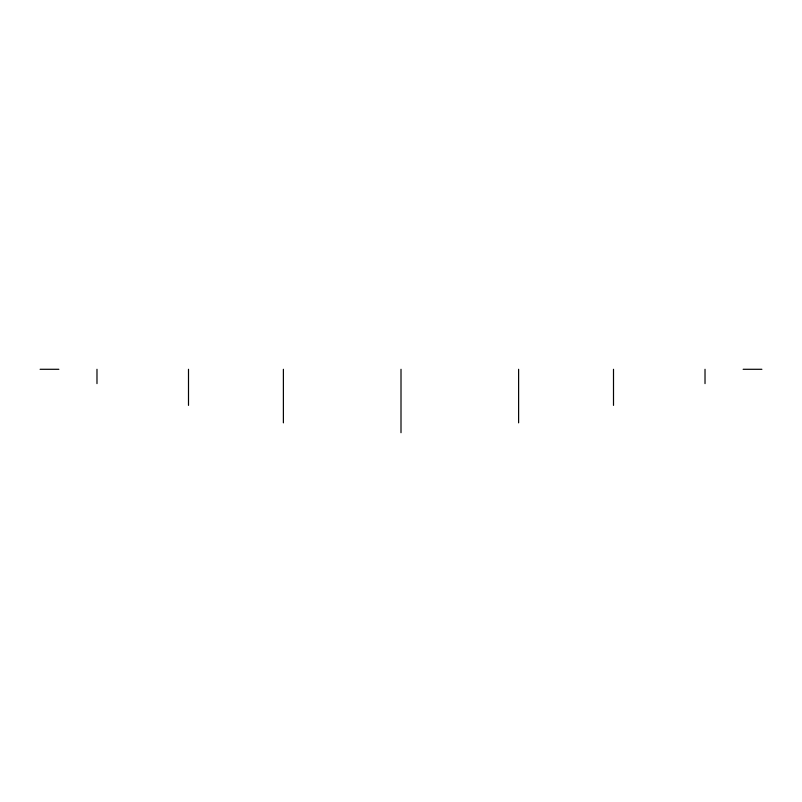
<?xml version="1.0" encoding="UTF-8"?>
<svg xmlns="http://www.w3.org/2000/svg" width="802" height="802" viewBox="0 0 802 802"><rect width="100%" height="100%" fill="white"/><g stroke="black" fill="none" stroke-linecap="round" stroke-linejoin="round"><path stroke-width="1.2" d="M401 432.709L401.01 369.291M40.1 369.291L58.867 369.291M743.133 369.291L761.9 369.291M705.018 369.291L705.018 383.607M613.5 369.291L613.5 405.381M518.613 369.291L518.613 422.854M283.387 369.291L283.387 422.854M188.5 369.291L188.5 405.381M96.982 369.291L96.982 383.607"/></g></svg>
